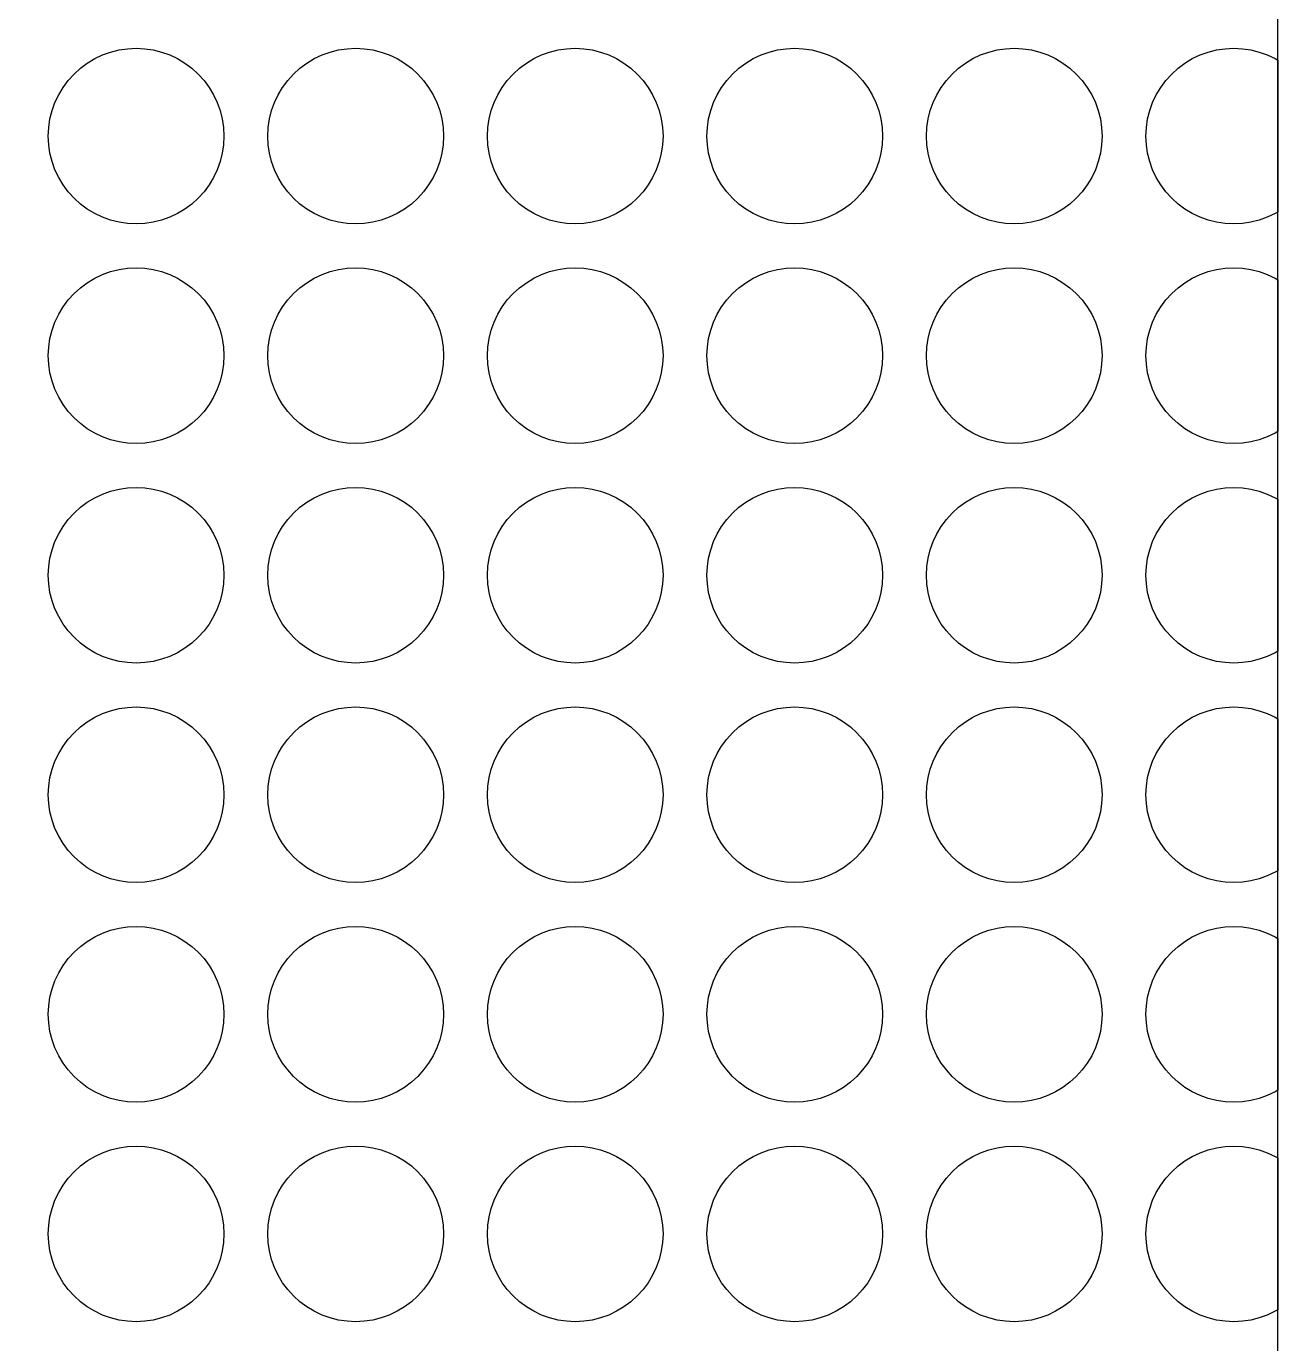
# Model space of a CAD drawing. Header units: millimetres. Extents: x 417.4 to 443.4, y -327.3 to -272.3.
# Drawn here: x 429.14 to 443.39, y -300.58 to -285.58 of the extents above; entities that cross this region are included whole.
import ezdxf

# ---------------------------------------------------------------- set-up
doc = ezdxf.new("R2010")
doc.units = ezdxf.units.MM
doc.layers.add('background', color=7, linetype='Continuous')
doc.layers.add('outline', color=3, linetype='Continuous')

msp = doc.modelspace()

# ---------------------------------------------------------------- linework, layer by layer
at = {"layer": 'background'}
for points in [[(431.387, -286.83), (431.382, -286.928), (431.368, -287.025), (431.344, -287.12), (431.311, -287.213), (431.269, -287.301), (431.218, -287.386), (431.16, -287.464), (431.094, -287.537), (431.021, -287.603), (430.942, -287.662), (430.858, -287.712), (430.769, -287.754), (430.677, -287.787), (430.582, -287.811), (430.485, -287.825), (430.387, -287.83), (430.289, -287.825), (430.192, -287.811), (430.096, -287.787), (430.004, -287.754), (429.915, -287.712), (429.831, -287.662), (429.752, -287.603), (429.68, -287.537), (429.614, -287.464), (429.555, -287.386), (429.505, -287.301), (429.463, -287.213), (429.43, -287.12), (429.406, -287.025), (429.392, -286.928), (429.387, -286.83), (429.392, -286.732), (429.406, -286.635), (429.43, -286.54), (429.463, -286.447), (429.505, -286.359), (429.555, -286.275), (429.614, -286.196), (429.68, -286.123), (429.752, -286.057), (429.831, -285.999), (429.915, -285.948), (430.004, -285.906), (430.096, -285.873), (430.192, -285.849), (430.289, -285.835), (430.387, -285.83), (430.485, -285.835), (430.582, -285.849), (430.677, -285.873), (430.769, -285.906), (430.858, -285.948), (430.942, -285.999), (431.021, -286.057), (431.094, -286.123), (431.16, -286.196), (431.218, -286.275), (431.269, -286.359), (431.311, -286.447), (431.344, -286.54), (431.368, -286.635), (431.382, -286.732)], [(433.887, -286.83), (433.882, -286.928), (433.868, -287.025), (433.844, -287.12), (433.811, -287.213), (433.769, -287.301), (433.718, -287.386), (433.66, -287.464), (433.594, -287.537), (433.521, -287.603), (433.442, -287.662), (433.358, -287.712), (433.269, -287.754), (433.177, -287.787), (433.082, -287.811), (432.985, -287.825), (432.887, -287.83), (432.789, -287.825), (432.692, -287.811), (432.596, -287.787), (432.504, -287.754), (432.415, -287.712), (432.331, -287.662), (432.252, -287.603), (432.18, -287.537), (432.114, -287.464), (432.055, -287.386), (432.005, -287.301), (431.963, -287.213), (431.93, -287.12), (431.906, -287.025), (431.892, -286.928), (431.887, -286.83), (431.892, -286.732), (431.906, -286.635), (431.93, -286.54), (431.963, -286.447), (432.005, -286.359), (432.055, -286.275), (432.114, -286.196), (432.18, -286.123), (432.252, -286.057), (432.331, -285.999), (432.415, -285.948), (432.504, -285.906), (432.596, -285.873), (432.692, -285.849), (432.789, -285.835), (432.887, -285.83), (432.985, -285.835), (433.082, -285.849), (433.177, -285.873), (433.269, -285.906), (433.358, -285.948), (433.442, -285.999), (433.521, -286.057), (433.594, -286.123), (433.66, -286.196), (433.718, -286.275), (433.769, -286.359), (433.811, -286.447), (433.844, -286.54), (433.868, -286.635), (433.882, -286.732)], [(436.387, -286.83), (436.382, -286.928), (436.368, -287.025), (436.344, -287.12), (436.311, -287.213), (436.269, -287.301), (436.218, -287.386), (436.16, -287.464), (436.094, -287.537), (436.021, -287.603), (435.942, -287.662), (435.858, -287.712), (435.769, -287.754), (435.677, -287.787), (435.582, -287.811), (435.485, -287.825), (435.387, -287.83), (435.289, -287.825), (435.192, -287.811), (435.096, -287.787), (435.004, -287.754), (434.915, -287.712), (434.831, -287.662), (434.752, -287.603), (434.68, -287.537), (434.614, -287.464), (434.555, -287.386), (434.505, -287.301), (434.463, -287.213), (434.43, -287.12), (434.406, -287.025), (434.392, -286.928), (434.387, -286.83), (434.392, -286.732), (434.406, -286.635), (434.43, -286.54), (434.463, -286.447), (434.505, -286.359), (434.555, -286.275), (434.614, -286.196), (434.68, -286.123), (434.752, -286.057), (434.831, -285.999), (434.915, -285.948), (435.004, -285.906), (435.096, -285.873), (435.192, -285.849), (435.289, -285.835), (435.387, -285.83), (435.485, -285.835), (435.582, -285.849), (435.677, -285.873), (435.769, -285.906), (435.858, -285.948), (435.942, -285.999), (436.021, -286.057), (436.094, -286.123), (436.16, -286.196), (436.218, -286.275), (436.269, -286.359), (436.311, -286.447), (436.344, -286.54), (436.368, -286.635), (436.382, -286.732)], [(438.887, -286.83), (438.882, -286.928), (438.868, -287.025), (438.844, -287.12), (438.811, -287.213), (438.769, -287.301), (438.718, -287.386), (438.66, -287.464), (438.594, -287.537), (438.521, -287.603), (438.442, -287.662), (438.358, -287.712), (438.269, -287.754), (438.177, -287.787), (438.082, -287.811), (437.985, -287.825), (437.887, -287.83), (437.789, -287.825), (437.692, -287.811), (437.596, -287.787), (437.504, -287.754), (437.415, -287.712), (437.331, -287.662), (437.252, -287.603), (437.18, -287.537), (437.114, -287.464), (437.055, -287.386), (437.005, -287.301), (436.963, -287.213), (436.93, -287.12), (436.906, -287.025), (436.892, -286.928), (436.887, -286.83), (436.892, -286.732), (436.906, -286.635), (436.93, -286.54), (436.963, -286.447), (437.005, -286.359), (437.055, -286.275), (437.114, -286.196), (437.18, -286.123), (437.252, -286.057), (437.331, -285.999), (437.415, -285.948), (437.504, -285.906), (437.596, -285.873), (437.692, -285.849), (437.789, -285.835), (437.887, -285.83), (437.985, -285.835), (438.082, -285.849), (438.177, -285.873), (438.269, -285.906), (438.358, -285.948), (438.442, -285.999), (438.521, -286.057), (438.594, -286.123), (438.66, -286.196), (438.718, -286.275), (438.769, -286.359), (438.811, -286.447), (438.844, -286.54), (438.868, -286.635), (438.882, -286.732)], [(441.387, -286.83), (441.382, -286.928), (441.368, -287.025), (441.344, -287.12), (441.311, -287.213), (441.269, -287.301), (441.218, -287.386), (441.16, -287.464), (441.094, -287.537), (441.021, -287.603), (440.942, -287.662), (440.858, -287.712), (440.769, -287.754), (440.677, -287.787), (440.582, -287.811), (440.485, -287.825), (440.387, -287.83), (440.289, -287.825), (440.192, -287.811), (440.096, -287.787), (440.004, -287.754), (439.915, -287.712), (439.831, -287.662), (439.752, -287.603), (439.68, -287.537), (439.614, -287.464), (439.555, -287.386), (439.505, -287.301), (439.463, -287.213), (439.43, -287.12), (439.406, -287.025), (439.392, -286.928), (439.387, -286.83), (439.392, -286.732), (439.406, -286.635), (439.43, -286.54), (439.463, -286.447), (439.505, -286.359), (439.555, -286.275), (439.614, -286.196), (439.68, -286.123), (439.752, -286.057), (439.831, -285.999), (439.915, -285.948), (440.004, -285.906), (440.096, -285.873), (440.192, -285.849), (440.289, -285.835), (440.387, -285.83), (440.485, -285.835), (440.582, -285.849), (440.677, -285.873), (440.769, -285.906), (440.858, -285.948), (440.942, -285.999), (441.021, -286.057), (441.094, -286.123), (441.16, -286.196), (441.218, -286.275), (441.269, -286.359), (441.311, -286.447), (441.344, -286.54), (441.368, -286.635), (441.382, -286.732)], [(443.387, -287.695), (443.358, -287.712), (443.269, -287.754), (443.177, -287.787), (443.082, -287.811), (442.985, -287.825), (442.887, -287.83), (442.789, -287.825), (442.692, -287.811), (442.596, -287.787), (442.504, -287.754), (442.415, -287.712), (442.331, -287.662), (442.252, -287.603), (442.18, -287.537), (442.114, -287.464), (442.055, -287.386), (442.005, -287.301), (441.963, -287.213), (441.93, -287.12), (441.906, -287.025), (441.892, -286.928), (441.887, -286.83), (441.892, -286.732), (441.906, -286.635), (441.93, -286.54), (441.963, -286.447), (442.005, -286.359), (442.055, -286.275), (442.114, -286.196), (442.18, -286.123), (442.252, -286.057), (442.331, -285.999), (442.415, -285.948), (442.504, -285.906), (442.596, -285.873), (442.692, -285.849), (442.789, -285.835), (442.887, -285.83), (442.985, -285.835), (443.082, -285.849), (443.177, -285.873), (443.269, -285.906), (443.358, -285.948), (443.387, -285.965)], [(431.387, -289.33), (431.382, -289.428), (431.368, -289.525), (431.344, -289.62), (431.311, -289.713), (431.269, -289.801), (431.218, -289.886), (431.16, -289.964), (431.094, -290.037), (431.021, -290.103), (430.942, -290.162), (430.858, -290.212), (430.769, -290.254), (430.677, -290.287), (430.582, -290.311), (430.485, -290.325), (430.387, -290.33), (430.289, -290.325), (430.192, -290.311), (430.096, -290.287), (430.004, -290.254), (429.915, -290.212), (429.831, -290.162), (429.752, -290.103), (429.68, -290.037), (429.614, -289.964), (429.555, -289.886), (429.505, -289.801), (429.463, -289.713), (429.43, -289.62), (429.406, -289.525), (429.392, -289.428), (429.387, -289.33), (429.392, -289.232), (429.406, -289.135), (429.43, -289.04), (429.463, -288.947), (429.505, -288.859), (429.555, -288.775), (429.614, -288.696), (429.68, -288.623), (429.752, -288.557), (429.831, -288.499), (429.915, -288.448), (430.004, -288.406), (430.096, -288.373), (430.192, -288.349), (430.289, -288.335), (430.387, -288.33), (430.485, -288.335), (430.582, -288.349), (430.677, -288.373), (430.769, -288.406), (430.858, -288.448), (430.942, -288.499), (431.021, -288.557), (431.094, -288.623), (431.16, -288.696), (431.218, -288.775), (431.269, -288.859), (431.311, -288.947), (431.344, -289.04), (431.368, -289.135), (431.382, -289.232)], [(433.887, -289.33), (433.882, -289.428), (433.868, -289.525), (433.844, -289.62), (433.811, -289.713), (433.769, -289.801), (433.718, -289.886), (433.66, -289.964), (433.594, -290.037), (433.521, -290.103), (433.442, -290.162), (433.358, -290.212), (433.269, -290.254), (433.177, -290.287), (433.082, -290.311), (432.985, -290.325), (432.887, -290.33), (432.789, -290.325), (432.692, -290.311), (432.596, -290.287), (432.504, -290.254), (432.415, -290.212), (432.331, -290.162), (432.252, -290.103), (432.18, -290.037), (432.114, -289.964), (432.055, -289.886), (432.005, -289.801), (431.963, -289.713), (431.93, -289.62), (431.906, -289.525), (431.892, -289.428), (431.887, -289.33), (431.892, -289.232), (431.906, -289.135), (431.93, -289.04), (431.963, -288.947), (432.005, -288.859), (432.055, -288.775), (432.114, -288.696), (432.18, -288.623), (432.252, -288.557), (432.331, -288.499), (432.415, -288.448), (432.504, -288.406), (432.596, -288.373), (432.692, -288.349), (432.789, -288.335), (432.887, -288.33), (432.985, -288.335), (433.082, -288.349), (433.177, -288.373), (433.269, -288.406), (433.358, -288.448), (433.442, -288.499), (433.521, -288.557), (433.594, -288.623), (433.66, -288.696), (433.718, -288.775), (433.769, -288.859), (433.811, -288.947), (433.844, -289.04), (433.868, -289.135), (433.882, -289.232)], [(436.387, -289.33), (436.382, -289.428), (436.368, -289.525), (436.344, -289.62), (436.311, -289.713), (436.269, -289.801), (436.218, -289.886), (436.16, -289.964), (436.094, -290.037), (436.021, -290.103), (435.942, -290.162), (435.858, -290.212), (435.769, -290.254), (435.677, -290.287), (435.582, -290.311), (435.485, -290.325), (435.387, -290.33), (435.289, -290.325), (435.192, -290.311), (435.096, -290.287), (435.004, -290.254), (434.915, -290.212), (434.831, -290.162), (434.752, -290.103), (434.68, -290.037), (434.614, -289.964), (434.555, -289.886), (434.505, -289.801), (434.463, -289.713), (434.43, -289.62), (434.406, -289.525), (434.392, -289.428), (434.387, -289.33), (434.392, -289.232), (434.406, -289.135), (434.43, -289.04), (434.463, -288.947), (434.505, -288.859), (434.555, -288.775), (434.614, -288.696), (434.68, -288.623), (434.752, -288.557), (434.831, -288.499), (434.915, -288.448), (435.004, -288.406), (435.096, -288.373), (435.192, -288.349), (435.289, -288.335), (435.387, -288.33), (435.485, -288.335), (435.582, -288.349), (435.677, -288.373), (435.769, -288.406), (435.858, -288.448), (435.942, -288.499), (436.021, -288.557), (436.094, -288.623), (436.16, -288.696), (436.218, -288.775), (436.269, -288.859), (436.311, -288.947), (436.344, -289.04), (436.368, -289.135), (436.382, -289.232)], [(438.887, -289.33), (438.882, -289.428), (438.868, -289.525), (438.844, -289.62), (438.811, -289.713), (438.769, -289.801), (438.718, -289.886), (438.66, -289.964), (438.594, -290.037), (438.521, -290.103), (438.442, -290.162), (438.358, -290.212), (438.269, -290.254), (438.177, -290.287), (438.082, -290.311), (437.985, -290.325), (437.887, -290.33), (437.789, -290.325), (437.692, -290.311), (437.596, -290.287), (437.504, -290.254), (437.415, -290.212), (437.331, -290.162), (437.252, -290.103), (437.18, -290.037), (437.114, -289.964), (437.055, -289.886), (437.005, -289.801), (436.963, -289.713), (436.93, -289.62), (436.906, -289.525), (436.892, -289.428), (436.887, -289.33), (436.892, -289.232), (436.906, -289.135), (436.93, -289.04), (436.963, -288.947), (437.005, -288.859), (437.055, -288.775), (437.114, -288.696), (437.18, -288.623), (437.252, -288.557), (437.331, -288.499), (437.415, -288.448), (437.504, -288.406), (437.596, -288.373), (437.692, -288.349), (437.789, -288.335), (437.887, -288.33), (437.985, -288.335), (438.082, -288.349), (438.177, -288.373), (438.269, -288.406), (438.358, -288.448), (438.442, -288.499), (438.521, -288.557), (438.594, -288.623), (438.66, -288.696), (438.718, -288.775), (438.769, -288.859), (438.811, -288.947), (438.844, -289.04), (438.868, -289.135), (438.882, -289.232)], [(441.387, -289.33), (441.382, -289.428), (441.368, -289.525), (441.344, -289.62), (441.311, -289.713), (441.269, -289.801), (441.218, -289.886), (441.16, -289.964), (441.094, -290.037), (441.021, -290.103), (440.942, -290.162), (440.858, -290.212), (440.769, -290.254), (440.677, -290.287), (440.582, -290.311), (440.485, -290.325), (440.387, -290.33), (440.289, -290.325), (440.192, -290.311), (440.096, -290.287), (440.004, -290.254), (439.915, -290.212), (439.831, -290.162), (439.752, -290.103), (439.68, -290.037), (439.614, -289.964), (439.555, -289.886), (439.505, -289.801), (439.463, -289.713), (439.43, -289.62), (439.406, -289.525), (439.392, -289.428), (439.387, -289.33), (439.392, -289.232), (439.406, -289.135), (439.43, -289.04), (439.463, -288.947), (439.505, -288.859), (439.555, -288.775), (439.614, -288.696), (439.68, -288.623), (439.752, -288.557), (439.831, -288.499), (439.915, -288.448), (440.004, -288.406), (440.096, -288.373), (440.192, -288.349), (440.289, -288.335), (440.387, -288.33), (440.485, -288.335), (440.582, -288.349), (440.677, -288.373), (440.769, -288.406), (440.858, -288.448), (440.942, -288.499), (441.021, -288.557), (441.094, -288.623), (441.16, -288.696), (441.218, -288.775), (441.269, -288.859), (441.311, -288.947), (441.344, -289.04), (441.368, -289.135), (441.382, -289.232)], [(443.387, -290.195), (443.358, -290.212), (443.269, -290.254), (443.177, -290.287), (443.082, -290.311), (442.985, -290.325), (442.887, -290.33), (442.789, -290.325), (442.692, -290.311), (442.596, -290.287), (442.504, -290.254), (442.415, -290.212), (442.331, -290.162), (442.252, -290.103), (442.18, -290.037), (442.114, -289.964), (442.055, -289.886), (442.005, -289.801), (441.963, -289.713), (441.93, -289.62), (441.906, -289.525), (441.892, -289.428), (441.887, -289.33), (441.892, -289.232), (441.906, -289.135), (441.93, -289.04), (441.963, -288.947), (442.005, -288.859), (442.055, -288.775), (442.114, -288.696), (442.18, -288.623), (442.252, -288.557), (442.331, -288.499), (442.415, -288.448), (442.504, -288.406), (442.596, -288.373), (442.692, -288.349), (442.789, -288.335), (442.887, -288.33), (442.985, -288.335), (443.082, -288.349), (443.177, -288.373), (443.269, -288.406), (443.358, -288.448), (443.387, -288.465)], [(431.387, -291.83), (431.382, -291.928), (431.368, -292.025), (431.344, -292.12), (431.311, -292.213), (431.269, -292.301), (431.218, -292.386), (431.16, -292.464), (431.094, -292.537), (431.021, -292.603), (430.942, -292.662), (430.858, -292.712), (430.769, -292.754), (430.677, -292.787), (430.582, -292.811), (430.485, -292.825), (430.387, -292.83), (430.289, -292.825), (430.192, -292.811), (430.096, -292.787), (430.004, -292.754), (429.915, -292.712), (429.831, -292.662), (429.752, -292.603), (429.68, -292.537), (429.614, -292.464), (429.555, -292.386), (429.505, -292.301), (429.463, -292.213), (429.43, -292.12), (429.406, -292.025), (429.392, -291.928), (429.387, -291.83), (429.392, -291.732), (429.406, -291.635), (429.43, -291.54), (429.463, -291.447), (429.505, -291.359), (429.555, -291.275), (429.614, -291.196), (429.68, -291.123), (429.752, -291.057), (429.831, -290.999), (429.915, -290.948), (430.004, -290.906), (430.096, -290.873), (430.192, -290.849), (430.289, -290.835), (430.387, -290.83), (430.485, -290.835), (430.582, -290.849), (430.677, -290.873), (430.769, -290.906), (430.858, -290.948), (430.942, -290.999), (431.021, -291.057), (431.094, -291.123), (431.16, -291.196), (431.218, -291.275), (431.269, -291.359), (431.311, -291.447), (431.344, -291.54), (431.368, -291.635), (431.382, -291.732)], [(433.887, -291.83), (433.882, -291.928), (433.868, -292.025), (433.844, -292.12), (433.811, -292.213), (433.769, -292.301), (433.718, -292.386), (433.66, -292.464), (433.594, -292.537), (433.521, -292.603), (433.442, -292.662), (433.358, -292.712), (433.269, -292.754), (433.177, -292.787), (433.082, -292.811), (432.985, -292.825), (432.887, -292.83), (432.789, -292.825), (432.692, -292.811), (432.596, -292.787), (432.504, -292.754), (432.415, -292.712), (432.331, -292.662), (432.252, -292.603), (432.18, -292.537), (432.114, -292.464), (432.055, -292.386), (432.005, -292.301), (431.963, -292.213), (431.93, -292.12), (431.906, -292.025), (431.892, -291.928), (431.887, -291.83), (431.892, -291.732), (431.906, -291.635), (431.93, -291.54), (431.963, -291.447), (432.005, -291.359), (432.055, -291.275), (432.114, -291.196), (432.18, -291.123), (432.252, -291.057), (432.331, -290.999), (432.415, -290.948), (432.504, -290.906), (432.596, -290.873), (432.692, -290.849), (432.789, -290.835), (432.887, -290.83), (432.985, -290.835), (433.082, -290.849), (433.177, -290.873), (433.269, -290.906), (433.358, -290.948), (433.442, -290.999), (433.521, -291.057), (433.594, -291.123), (433.66, -291.196), (433.718, -291.275), (433.769, -291.359), (433.811, -291.447), (433.844, -291.54), (433.868, -291.635), (433.882, -291.732)], [(436.387, -291.83), (436.382, -291.928), (436.368, -292.025), (436.344, -292.12), (436.311, -292.213), (436.269, -292.301), (436.218, -292.386), (436.16, -292.464), (436.094, -292.537), (436.021, -292.603), (435.942, -292.662), (435.858, -292.712), (435.769, -292.754), (435.677, -292.787), (435.582, -292.811), (435.485, -292.825), (435.387, -292.83), (435.289, -292.825), (435.192, -292.811), (435.096, -292.787), (435.004, -292.754), (434.915, -292.712), (434.831, -292.662), (434.752, -292.603), (434.68, -292.537), (434.614, -292.464), (434.555, -292.386), (434.505, -292.301), (434.463, -292.213), (434.43, -292.12), (434.406, -292.025), (434.392, -291.928), (434.387, -291.83), (434.392, -291.732), (434.406, -291.635), (434.43, -291.54), (434.463, -291.447), (434.505, -291.359), (434.555, -291.275), (434.614, -291.196), (434.68, -291.123), (434.752, -291.057), (434.831, -290.999), (434.915, -290.948), (435.004, -290.906), (435.096, -290.873), (435.192, -290.849), (435.289, -290.835), (435.387, -290.83), (435.485, -290.835), (435.582, -290.849), (435.677, -290.873), (435.769, -290.906), (435.858, -290.948), (435.942, -290.999), (436.021, -291.057), (436.094, -291.123), (436.16, -291.196), (436.218, -291.275), (436.269, -291.359), (436.311, -291.447), (436.344, -291.54), (436.368, -291.635), (436.382, -291.732)], [(438.887, -291.83), (438.882, -291.928), (438.868, -292.025), (438.844, -292.12), (438.811, -292.213), (438.769, -292.301), (438.718, -292.386), (438.66, -292.464), (438.594, -292.537), (438.521, -292.603), (438.442, -292.662), (438.358, -292.712), (438.269, -292.754), (438.177, -292.787), (438.082, -292.811), (437.985, -292.825), (437.887, -292.83), (437.789, -292.825), (437.692, -292.811), (437.596, -292.787), (437.504, -292.754), (437.415, -292.712), (437.331, -292.662), (437.252, -292.603), (437.18, -292.537), (437.114, -292.464), (437.055, -292.386), (437.005, -292.301), (436.963, -292.213), (436.93, -292.12), (436.906, -292.025), (436.892, -291.928), (436.887, -291.83), (436.892, -291.732), (436.906, -291.635), (436.93, -291.54), (436.963, -291.447), (437.005, -291.359), (437.055, -291.275), (437.114, -291.196), (437.18, -291.123), (437.252, -291.057), (437.331, -290.999), (437.415, -290.948), (437.504, -290.906), (437.596, -290.873), (437.692, -290.849), (437.789, -290.835), (437.887, -290.83), (437.985, -290.835), (438.082, -290.849), (438.177, -290.873), (438.269, -290.906), (438.358, -290.948), (438.442, -290.999), (438.521, -291.057), (438.594, -291.123), (438.66, -291.196), (438.718, -291.275), (438.769, -291.359), (438.811, -291.447), (438.844, -291.54), (438.868, -291.635), (438.882, -291.732)], [(441.387, -291.83), (441.382, -291.928), (441.368, -292.025), (441.344, -292.12), (441.311, -292.213), (441.269, -292.301), (441.218, -292.386), (441.16, -292.464), (441.094, -292.537), (441.021, -292.603), (440.942, -292.662), (440.858, -292.712), (440.769, -292.754), (440.677, -292.787), (440.582, -292.811), (440.485, -292.825), (440.387, -292.83), (440.289, -292.825), (440.192, -292.811), (440.096, -292.787), (440.004, -292.754), (439.915, -292.712), (439.831, -292.662), (439.752, -292.603), (439.68, -292.537), (439.614, -292.464), (439.555, -292.386), (439.505, -292.301), (439.463, -292.213), (439.43, -292.12), (439.406, -292.025), (439.392, -291.928), (439.387, -291.83), (439.392, -291.732), (439.406, -291.635), (439.43, -291.54), (439.463, -291.447), (439.505, -291.359), (439.555, -291.275), (439.614, -291.196), (439.68, -291.123), (439.752, -291.057), (439.831, -290.999), (439.915, -290.948), (440.004, -290.906), (440.096, -290.873), (440.192, -290.849), (440.289, -290.835), (440.387, -290.83), (440.485, -290.835), (440.582, -290.849), (440.677, -290.873), (440.769, -290.906), (440.858, -290.948), (440.942, -290.999), (441.021, -291.057), (441.094, -291.123), (441.16, -291.196), (441.218, -291.275), (441.269, -291.359), (441.311, -291.447), (441.344, -291.54), (441.368, -291.635), (441.382, -291.732)], [(443.387, -292.695), (443.358, -292.712), (443.269, -292.754), (443.177, -292.787), (443.082, -292.811), (442.985, -292.825), (442.887, -292.83), (442.789, -292.825), (442.692, -292.811), (442.596, -292.787), (442.504, -292.754), (442.415, -292.712), (442.331, -292.662), (442.252, -292.603), (442.18, -292.537), (442.114, -292.464), (442.055, -292.386), (442.005, -292.301), (441.963, -292.213), (441.93, -292.12), (441.906, -292.025), (441.892, -291.928), (441.887, -291.83), (441.892, -291.732), (441.906, -291.635), (441.93, -291.54), (441.963, -291.447), (442.005, -291.359), (442.055, -291.275), (442.114, -291.196), (442.18, -291.123), (442.252, -291.057), (442.331, -290.999), (442.415, -290.948), (442.504, -290.906), (442.596, -290.873), (442.692, -290.849), (442.789, -290.835), (442.887, -290.83), (442.985, -290.835), (443.082, -290.849), (443.177, -290.873), (443.269, -290.906), (443.358, -290.948), (443.387, -290.965)], [(431.387, -294.33), (431.382, -294.428), (431.368, -294.525), (431.344, -294.62), (431.311, -294.713), (431.269, -294.801), (431.218, -294.886), (431.16, -294.964), (431.094, -295.037), (431.021, -295.103), (430.942, -295.162), (430.858, -295.212), (430.769, -295.254), (430.677, -295.287), (430.582, -295.311), (430.485, -295.325), (430.387, -295.33), (430.289, -295.325), (430.192, -295.311), (430.096, -295.287), (430.004, -295.254), (429.915, -295.212), (429.831, -295.162), (429.752, -295.103), (429.68, -295.037), (429.614, -294.964), (429.555, -294.886), (429.505, -294.801), (429.463, -294.713), (429.43, -294.62), (429.406, -294.525), (429.392, -294.428), (429.387, -294.33), (429.392, -294.232), (429.406, -294.135), (429.43, -294.04), (429.463, -293.947), (429.505, -293.859), (429.555, -293.775), (429.614, -293.696), (429.68, -293.623), (429.752, -293.557), (429.831, -293.499), (429.915, -293.448), (430.004, -293.406), (430.096, -293.373), (430.192, -293.349), (430.289, -293.335), (430.387, -293.33), (430.485, -293.335), (430.582, -293.349), (430.677, -293.373), (430.769, -293.406), (430.858, -293.448), (430.942, -293.499), (431.021, -293.557), (431.094, -293.623), (431.16, -293.696), (431.218, -293.775), (431.269, -293.859), (431.311, -293.947), (431.344, -294.04), (431.368, -294.135), (431.382, -294.232)], [(433.887, -294.33), (433.882, -294.428), (433.868, -294.525), (433.844, -294.62), (433.811, -294.713), (433.769, -294.801), (433.718, -294.886), (433.66, -294.964), (433.594, -295.037), (433.521, -295.103), (433.442, -295.162), (433.358, -295.212), (433.269, -295.254), (433.177, -295.287), (433.082, -295.311), (432.985, -295.325), (432.887, -295.33), (432.789, -295.325), (432.692, -295.311), (432.596, -295.287), (432.504, -295.254), (432.415, -295.212), (432.331, -295.162), (432.252, -295.103), (432.18, -295.037), (432.114, -294.964), (432.055, -294.886), (432.005, -294.801), (431.963, -294.713), (431.93, -294.62), (431.906, -294.525), (431.892, -294.428), (431.887, -294.33), (431.892, -294.232), (431.906, -294.135), (431.93, -294.04), (431.963, -293.947), (432.005, -293.859), (432.055, -293.775), (432.114, -293.696), (432.18, -293.623), (432.252, -293.557), (432.331, -293.499), (432.415, -293.448), (432.504, -293.406), (432.596, -293.373), (432.692, -293.349), (432.789, -293.335), (432.887, -293.33), (432.985, -293.335), (433.082, -293.349), (433.177, -293.373), (433.269, -293.406), (433.358, -293.448), (433.442, -293.499), (433.521, -293.557), (433.594, -293.623), (433.66, -293.696), (433.718, -293.775), (433.769, -293.859), (433.811, -293.947), (433.844, -294.04), (433.868, -294.135), (433.882, -294.232)], [(436.387, -294.33), (436.382, -294.428), (436.368, -294.525), (436.344, -294.62), (436.311, -294.713), (436.269, -294.801), (436.218, -294.886), (436.16, -294.964), (436.094, -295.037), (436.021, -295.103), (435.942, -295.162), (435.858, -295.212), (435.769, -295.254), (435.677, -295.287), (435.582, -295.311), (435.485, -295.325), (435.387, -295.33), (435.289, -295.325), (435.192, -295.311), (435.096, -295.287), (435.004, -295.254), (434.915, -295.212), (434.831, -295.162), (434.752, -295.103), (434.68, -295.037), (434.614, -294.964), (434.555, -294.886), (434.505, -294.801), (434.463, -294.713), (434.43, -294.62), (434.406, -294.525), (434.392, -294.428), (434.387, -294.33), (434.392, -294.232), (434.406, -294.135), (434.43, -294.04), (434.463, -293.947), (434.505, -293.859), (434.555, -293.775), (434.614, -293.696), (434.68, -293.623), (434.752, -293.557), (434.831, -293.499), (434.915, -293.448), (435.004, -293.406), (435.096, -293.373), (435.192, -293.349), (435.289, -293.335), (435.387, -293.33), (435.485, -293.335), (435.582, -293.349), (435.677, -293.373), (435.769, -293.406), (435.858, -293.448), (435.942, -293.499), (436.021, -293.557), (436.094, -293.623), (436.16, -293.696), (436.218, -293.775), (436.269, -293.859), (436.311, -293.947), (436.344, -294.04), (436.368, -294.135), (436.382, -294.232)], [(438.887, -294.33), (438.882, -294.428), (438.868, -294.525), (438.844, -294.62), (438.811, -294.713), (438.769, -294.801), (438.718, -294.886), (438.66, -294.964), (438.594, -295.037), (438.521, -295.103), (438.442, -295.162), (438.358, -295.212), (438.269, -295.254), (438.177, -295.287), (438.082, -295.311), (437.985, -295.325), (437.887, -295.33), (437.789, -295.325), (437.692, -295.311), (437.596, -295.287), (437.504, -295.254), (437.415, -295.212), (437.331, -295.162), (437.252, -295.103), (437.18, -295.037), (437.114, -294.964), (437.055, -294.886), (437.005, -294.801), (436.963, -294.713), (436.93, -294.62), (436.906, -294.525), (436.892, -294.428), (436.887, -294.33), (436.892, -294.232), (436.906, -294.135), (436.93, -294.04), (436.963, -293.947), (437.005, -293.859), (437.055, -293.775), (437.114, -293.696), (437.18, -293.623), (437.252, -293.557), (437.331, -293.499), (437.415, -293.448), (437.504, -293.406), (437.596, -293.373), (437.692, -293.349), (437.789, -293.335), (437.887, -293.33), (437.985, -293.335), (438.082, -293.349), (438.177, -293.373), (438.269, -293.406), (438.358, -293.448), (438.442, -293.499), (438.521, -293.557), (438.594, -293.623), (438.66, -293.696), (438.718, -293.775), (438.769, -293.859), (438.811, -293.947), (438.844, -294.04), (438.868, -294.135), (438.882, -294.232)], [(441.387, -294.33), (441.382, -294.428), (441.368, -294.525), (441.344, -294.62), (441.311, -294.713), (441.269, -294.801), (441.218, -294.886), (441.16, -294.964), (441.094, -295.037), (441.021, -295.103), (440.942, -295.162), (440.858, -295.212), (440.769, -295.254), (440.677, -295.287), (440.582, -295.311), (440.485, -295.325), (440.387, -295.33), (440.289, -295.325), (440.192, -295.311), (440.096, -295.287), (440.004, -295.254), (439.915, -295.212), (439.831, -295.162), (439.752, -295.103), (439.68, -295.037), (439.614, -294.964), (439.555, -294.886), (439.505, -294.801), (439.463, -294.713), (439.43, -294.62), (439.406, -294.525), (439.392, -294.428), (439.387, -294.33), (439.392, -294.232), (439.406, -294.135), (439.43, -294.04), (439.463, -293.947), (439.505, -293.859), (439.555, -293.775), (439.614, -293.696), (439.68, -293.623), (439.752, -293.557), (439.831, -293.499), (439.915, -293.448), (440.004, -293.406), (440.096, -293.373), (440.192, -293.349), (440.289, -293.335), (440.387, -293.33), (440.485, -293.335), (440.582, -293.349), (440.677, -293.373), (440.769, -293.406), (440.858, -293.448), (440.942, -293.499), (441.021, -293.557), (441.094, -293.623), (441.16, -293.696), (441.218, -293.775), (441.269, -293.859), (441.311, -293.947), (441.344, -294.04), (441.368, -294.135), (441.382, -294.232)], [(443.387, -295.195), (443.358, -295.212), (443.269, -295.254), (443.177, -295.287), (443.082, -295.311), (442.985, -295.325), (442.887, -295.33), (442.789, -295.325), (442.692, -295.311), (442.596, -295.287), (442.504, -295.254), (442.415, -295.212), (442.331, -295.162), (442.252, -295.103), (442.18, -295.037), (442.114, -294.964), (442.055, -294.886), (442.005, -294.801), (441.963, -294.713), (441.93, -294.62), (441.906, -294.525), (441.892, -294.428), (441.887, -294.33), (441.892, -294.232), (441.906, -294.135), (441.93, -294.04), (441.963, -293.947), (442.005, -293.859), (442.055, -293.775), (442.114, -293.696), (442.18, -293.623), (442.252, -293.557), (442.331, -293.499), (442.415, -293.448), (442.504, -293.406), (442.596, -293.373), (442.692, -293.349), (442.789, -293.335), (442.887, -293.33), (442.985, -293.335), (443.082, -293.349), (443.177, -293.373), (443.269, -293.406), (443.358, -293.448), (443.387, -293.465)], [(431.387, -296.83), (431.382, -296.928), (431.368, -297.025), (431.344, -297.12), (431.311, -297.213), (431.269, -297.301), (431.218, -297.386), (431.16, -297.464), (431.094, -297.537), (431.021, -297.603), (430.942, -297.662), (430.858, -297.712), (430.769, -297.754), (430.677, -297.787), (430.582, -297.811), (430.485, -297.825), (430.387, -297.83), (430.289, -297.825), (430.192, -297.811), (430.096, -297.787), (430.004, -297.754), (429.915, -297.712), (429.831, -297.662), (429.752, -297.603), (429.68, -297.537), (429.614, -297.464), (429.555, -297.386), (429.505, -297.301), (429.463, -297.213), (429.43, -297.12), (429.406, -297.025), (429.392, -296.928), (429.387, -296.83), (429.392, -296.732), (429.406, -296.635), (429.43, -296.54), (429.463, -296.447), (429.505, -296.359), (429.555, -296.275), (429.614, -296.196), (429.68, -296.123), (429.752, -296.057), (429.831, -295.999), (429.915, -295.948), (430.004, -295.906), (430.096, -295.873), (430.192, -295.849), (430.289, -295.835), (430.387, -295.83), (430.485, -295.835), (430.582, -295.849), (430.677, -295.873), (430.769, -295.906), (430.858, -295.948), (430.942, -295.999), (431.021, -296.057), (431.094, -296.123), (431.16, -296.196), (431.218, -296.275), (431.269, -296.359), (431.311, -296.447), (431.344, -296.54), (431.368, -296.635), (431.382, -296.732)], [(433.887, -296.83), (433.882, -296.928), (433.868, -297.025), (433.844, -297.12), (433.811, -297.213), (433.769, -297.301), (433.718, -297.386), (433.66, -297.464), (433.594, -297.537), (433.521, -297.603), (433.442, -297.662), (433.358, -297.712), (433.269, -297.754), (433.177, -297.787), (433.082, -297.811), (432.985, -297.825), (432.887, -297.83), (432.789, -297.825), (432.692, -297.811), (432.596, -297.787), (432.504, -297.754), (432.415, -297.712), (432.331, -297.662), (432.252, -297.603), (432.18, -297.537), (432.114, -297.464), (432.055, -297.386), (432.005, -297.301), (431.963, -297.213), (431.93, -297.12), (431.906, -297.025), (431.892, -296.928), (431.887, -296.83), (431.892, -296.732), (431.906, -296.635), (431.93, -296.54), (431.963, -296.447), (432.005, -296.359), (432.055, -296.275), (432.114, -296.196), (432.18, -296.123), (432.252, -296.057), (432.331, -295.999), (432.415, -295.948), (432.504, -295.906), (432.596, -295.873), (432.692, -295.849), (432.789, -295.835), (432.887, -295.83), (432.985, -295.835), (433.082, -295.849), (433.177, -295.873), (433.269, -295.906), (433.358, -295.948), (433.442, -295.999), (433.521, -296.057), (433.594, -296.123), (433.66, -296.196), (433.718, -296.275), (433.769, -296.359), (433.811, -296.447), (433.844, -296.54), (433.868, -296.635), (433.882, -296.732)], [(436.387, -296.83), (436.382, -296.928), (436.368, -297.025), (436.344, -297.12), (436.311, -297.213), (436.269, -297.301), (436.218, -297.386), (436.16, -297.464), (436.094, -297.537), (436.021, -297.603), (435.942, -297.662), (435.858, -297.712), (435.769, -297.754), (435.677, -297.787), (435.582, -297.811), (435.485, -297.825), (435.387, -297.83), (435.289, -297.825), (435.192, -297.811), (435.096, -297.787), (435.004, -297.754), (434.915, -297.712), (434.831, -297.662), (434.752, -297.603), (434.68, -297.537), (434.614, -297.464), (434.555, -297.386), (434.505, -297.301), (434.463, -297.213), (434.43, -297.12), (434.406, -297.025), (434.392, -296.928), (434.387, -296.83), (434.392, -296.732), (434.406, -296.635), (434.43, -296.54), (434.463, -296.447), (434.505, -296.359), (434.555, -296.275), (434.614, -296.196), (434.68, -296.123), (434.752, -296.057), (434.831, -295.999), (434.915, -295.948), (435.004, -295.906), (435.096, -295.873), (435.192, -295.849), (435.289, -295.835), (435.387, -295.83), (435.485, -295.835), (435.582, -295.849), (435.677, -295.873), (435.769, -295.906), (435.858, -295.948), (435.942, -295.999), (436.021, -296.057), (436.094, -296.123), (436.16, -296.196), (436.218, -296.275), (436.269, -296.359), (436.311, -296.447), (436.344, -296.54), (436.368, -296.635), (436.382, -296.732)], [(438.887, -296.83), (438.882, -296.928), (438.868, -297.025), (438.844, -297.12), (438.811, -297.213), (438.769, -297.301), (438.718, -297.386), (438.66, -297.464), (438.594, -297.537), (438.521, -297.603), (438.442, -297.662), (438.358, -297.712), (438.269, -297.754), (438.177, -297.787), (438.082, -297.811), (437.985, -297.825), (437.887, -297.83), (437.789, -297.825), (437.692, -297.811), (437.596, -297.787), (437.504, -297.754), (437.415, -297.712), (437.331, -297.662), (437.252, -297.603), (437.18, -297.537), (437.114, -297.464), (437.055, -297.386), (437.005, -297.301), (436.963, -297.213), (436.93, -297.12), (436.906, -297.025), (436.892, -296.928), (436.887, -296.83), (436.892, -296.732), (436.906, -296.635), (436.93, -296.54), (436.963, -296.447), (437.005, -296.359), (437.055, -296.275), (437.114, -296.196), (437.18, -296.123), (437.252, -296.057), (437.331, -295.999), (437.415, -295.948), (437.504, -295.906), (437.596, -295.873), (437.692, -295.849), (437.789, -295.835), (437.887, -295.83), (437.985, -295.835), (438.082, -295.849), (438.177, -295.873), (438.269, -295.906), (438.358, -295.948), (438.442, -295.999), (438.521, -296.057), (438.594, -296.123), (438.66, -296.196), (438.718, -296.275), (438.769, -296.359), (438.811, -296.447), (438.844, -296.54), (438.868, -296.635), (438.882, -296.732)], [(441.387, -296.83), (441.382, -296.928), (441.368, -297.025), (441.344, -297.12), (441.311, -297.213), (441.269, -297.301), (441.218, -297.386), (441.16, -297.464), (441.094, -297.537), (441.021, -297.603), (440.942, -297.662), (440.858, -297.712), (440.769, -297.754), (440.677, -297.787), (440.582, -297.811), (440.485, -297.825), (440.387, -297.83), (440.289, -297.825), (440.192, -297.811), (440.096, -297.787), (440.004, -297.754), (439.915, -297.712), (439.831, -297.662), (439.752, -297.603), (439.68, -297.537), (439.614, -297.464), (439.555, -297.386), (439.505, -297.301), (439.463, -297.213), (439.43, -297.12), (439.406, -297.025), (439.392, -296.928), (439.387, -296.83), (439.392, -296.732), (439.406, -296.635), (439.43, -296.54), (439.463, -296.447), (439.505, -296.359), (439.555, -296.275), (439.614, -296.196), (439.68, -296.123), (439.752, -296.057), (439.831, -295.999), (439.915, -295.948), (440.004, -295.906), (440.096, -295.873), (440.192, -295.849), (440.289, -295.835), (440.387, -295.83), (440.485, -295.835), (440.582, -295.849), (440.677, -295.873), (440.769, -295.906), (440.858, -295.948), (440.942, -295.999), (441.021, -296.057), (441.094, -296.123), (441.16, -296.196), (441.218, -296.275), (441.269, -296.359), (441.311, -296.447), (441.344, -296.54), (441.368, -296.635), (441.382, -296.732)], [(443.387, -297.695), (443.358, -297.712), (443.269, -297.754), (443.177, -297.787), (443.082, -297.811), (442.985, -297.825), (442.887, -297.83), (442.789, -297.825), (442.692, -297.811), (442.596, -297.787), (442.504, -297.754), (442.415, -297.712), (442.331, -297.662), (442.252, -297.603), (442.18, -297.537), (442.114, -297.464), (442.055, -297.386), (442.005, -297.301), (441.963, -297.213), (441.93, -297.12), (441.906, -297.025), (441.892, -296.928), (441.887, -296.83), (441.892, -296.732), (441.906, -296.635), (441.93, -296.54), (441.963, -296.447), (442.005, -296.359), (442.055, -296.275), (442.114, -296.196), (442.18, -296.123), (442.252, -296.057), (442.331, -295.999), (442.415, -295.948), (442.504, -295.906), (442.596, -295.873), (442.692, -295.849), (442.789, -295.835), (442.887, -295.83), (442.985, -295.835), (443.082, -295.849), (443.177, -295.873), (443.269, -295.906), (443.358, -295.948), (443.387, -295.965)], [(431.387, -299.33), (431.382, -299.428), (431.368, -299.525), (431.344, -299.62), (431.311, -299.713), (431.269, -299.801), (431.218, -299.886), (431.16, -299.964), (431.094, -300.037), (431.021, -300.103), (430.942, -300.162), (430.858, -300.212), (430.769, -300.254), (430.677, -300.287), (430.582, -300.311), (430.485, -300.325), (430.387, -300.33), (430.289, -300.325), (430.192, -300.311), (430.096, -300.287), (430.004, -300.254), (429.915, -300.212), (429.831, -300.162), (429.752, -300.103), (429.68, -300.037), (429.614, -299.964), (429.555, -299.886), (429.505, -299.801), (429.463, -299.713), (429.43, -299.62), (429.406, -299.525), (429.392, -299.428), (429.387, -299.33), (429.392, -299.232), (429.406, -299.135), (429.43, -299.04), (429.463, -298.947), (429.505, -298.859), (429.555, -298.775), (429.614, -298.696), (429.68, -298.623), (429.752, -298.557), (429.831, -298.499), (429.915, -298.448), (430.004, -298.406), (430.096, -298.373), (430.192, -298.349), (430.289, -298.335), (430.387, -298.33), (430.485, -298.335), (430.582, -298.349), (430.677, -298.373), (430.769, -298.406), (430.858, -298.448), (430.942, -298.499), (431.021, -298.557), (431.094, -298.623), (431.16, -298.696), (431.218, -298.775), (431.269, -298.859), (431.311, -298.947), (431.344, -299.04), (431.368, -299.135), (431.382, -299.232)], [(433.887, -299.33), (433.882, -299.428), (433.868, -299.525), (433.844, -299.62), (433.811, -299.713), (433.769, -299.801), (433.718, -299.886), (433.66, -299.964), (433.594, -300.037), (433.521, -300.103), (433.442, -300.162), (433.358, -300.212), (433.269, -300.254), (433.177, -300.287), (433.082, -300.311), (432.985, -300.325), (432.887, -300.33), (432.789, -300.325), (432.692, -300.311), (432.596, -300.287), (432.504, -300.254), (432.415, -300.212), (432.331, -300.162), (432.252, -300.103), (432.18, -300.037), (432.114, -299.964), (432.055, -299.886), (432.005, -299.801), (431.963, -299.713), (431.93, -299.62), (431.906, -299.525), (431.892, -299.428), (431.887, -299.33), (431.892, -299.232), (431.906, -299.135), (431.93, -299.04), (431.963, -298.947), (432.005, -298.859), (432.055, -298.775), (432.114, -298.696), (432.18, -298.623), (432.252, -298.557), (432.331, -298.499), (432.415, -298.448), (432.504, -298.406), (432.596, -298.373), (432.692, -298.349), (432.789, -298.335), (432.887, -298.33), (432.985, -298.335), (433.082, -298.349), (433.177, -298.373), (433.269, -298.406), (433.358, -298.448), (433.442, -298.499), (433.521, -298.557), (433.594, -298.623), (433.66, -298.696), (433.718, -298.775), (433.769, -298.859), (433.811, -298.947), (433.844, -299.04), (433.868, -299.135), (433.882, -299.232)], [(436.387, -299.33), (436.382, -299.428), (436.368, -299.525), (436.344, -299.62), (436.311, -299.713), (436.269, -299.801), (436.218, -299.886), (436.16, -299.964), (436.094, -300.037), (436.021, -300.103), (435.942, -300.162), (435.858, -300.212), (435.769, -300.254), (435.677, -300.287), (435.582, -300.311), (435.485, -300.325), (435.387, -300.33), (435.289, -300.325), (435.192, -300.311), (435.096, -300.287), (435.004, -300.254), (434.915, -300.212), (434.831, -300.162), (434.752, -300.103), (434.68, -300.037), (434.614, -299.964), (434.555, -299.886), (434.505, -299.801), (434.463, -299.713), (434.43, -299.62), (434.406, -299.525), (434.392, -299.428), (434.387, -299.33), (434.392, -299.232), (434.406, -299.135), (434.43, -299.04), (434.463, -298.947), (434.505, -298.859), (434.555, -298.775), (434.614, -298.696), (434.68, -298.623), (434.752, -298.557), (434.831, -298.499), (434.915, -298.448), (435.004, -298.406), (435.096, -298.373), (435.192, -298.349), (435.289, -298.335), (435.387, -298.33), (435.485, -298.335), (435.582, -298.349), (435.677, -298.373), (435.769, -298.406), (435.858, -298.448), (435.942, -298.499), (436.021, -298.557), (436.094, -298.623), (436.16, -298.696), (436.218, -298.775), (436.269, -298.859), (436.311, -298.947), (436.344, -299.04), (436.368, -299.135), (436.382, -299.232)], [(438.887, -299.33), (438.882, -299.428), (438.868, -299.525), (438.844, -299.62), (438.811, -299.713), (438.769, -299.801), (438.718, -299.886), (438.66, -299.964), (438.594, -300.037), (438.521, -300.103), (438.442, -300.162), (438.358, -300.212), (438.269, -300.254), (438.177, -300.287), (438.082, -300.311), (437.985, -300.325), (437.887, -300.33), (437.789, -300.325), (437.692, -300.311), (437.596, -300.287), (437.504, -300.254), (437.415, -300.212), (437.331, -300.162), (437.252, -300.103), (437.18, -300.037), (437.114, -299.964), (437.055, -299.886), (437.005, -299.801), (436.963, -299.713), (436.93, -299.62), (436.906, -299.525), (436.892, -299.428), (436.887, -299.33), (436.892, -299.232), (436.906, -299.135), (436.93, -299.04), (436.963, -298.947), (437.005, -298.859), (437.055, -298.775), (437.114, -298.696), (437.18, -298.623), (437.252, -298.557), (437.331, -298.499), (437.415, -298.448), (437.504, -298.406), (437.596, -298.373), (437.692, -298.349), (437.789, -298.335), (437.887, -298.33), (437.985, -298.335), (438.082, -298.349), (438.177, -298.373), (438.269, -298.406), (438.358, -298.448), (438.442, -298.499), (438.521, -298.557), (438.594, -298.623), (438.66, -298.696), (438.718, -298.775), (438.769, -298.859), (438.811, -298.947), (438.844, -299.04), (438.868, -299.135), (438.882, -299.232)], [(441.387, -299.33), (441.382, -299.428), (441.368, -299.525), (441.344, -299.62), (441.311, -299.713), (441.269, -299.801), (441.218, -299.886), (441.16, -299.964), (441.094, -300.037), (441.021, -300.103), (440.942, -300.162), (440.858, -300.212), (440.769, -300.254), (440.677, -300.287), (440.582, -300.311), (440.485, -300.325), (440.387, -300.33), (440.289, -300.325), (440.192, -300.311), (440.096, -300.287), (440.004, -300.254), (439.915, -300.212), (439.831, -300.162), (439.752, -300.103), (439.68, -300.037), (439.614, -299.964), (439.555, -299.886), (439.505, -299.801), (439.463, -299.713), (439.43, -299.62), (439.406, -299.525), (439.392, -299.428), (439.387, -299.33), (439.392, -299.232), (439.406, -299.135), (439.43, -299.04), (439.463, -298.947), (439.505, -298.859), (439.555, -298.775), (439.614, -298.696), (439.68, -298.623), (439.752, -298.557), (439.831, -298.499), (439.915, -298.448), (440.004, -298.406), (440.096, -298.373), (440.192, -298.349), (440.289, -298.335), (440.387, -298.33), (440.485, -298.335), (440.582, -298.349), (440.677, -298.373), (440.769, -298.406), (440.858, -298.448), (440.942, -298.499), (441.021, -298.557), (441.094, -298.623), (441.16, -298.696), (441.218, -298.775), (441.269, -298.859), (441.311, -298.947), (441.344, -299.04), (441.368, -299.135), (441.382, -299.232)], [(443.387, -300.195), (443.358, -300.212), (443.269, -300.254), (443.177, -300.287), (443.082, -300.311), (442.985, -300.325), (442.887, -300.33), (442.789, -300.325), (442.692, -300.311), (442.596, -300.287), (442.504, -300.254), (442.415, -300.212), (442.331, -300.162), (442.252, -300.103), (442.18, -300.037), (442.114, -299.964), (442.055, -299.886), (442.005, -299.801), (441.963, -299.713), (441.93, -299.62), (441.906, -299.525), (441.892, -299.428), (441.887, -299.33), (441.892, -299.232), (441.906, -299.135), (441.93, -299.04), (441.963, -298.947), (442.005, -298.859), (442.055, -298.775), (442.114, -298.696), (442.18, -298.623), (442.252, -298.557), (442.331, -298.499), (442.415, -298.448), (442.504, -298.406), (442.596, -298.373), (442.692, -298.349), (442.789, -298.335), (442.887, -298.33), (442.985, -298.335), (443.082, -298.349), (443.177, -298.373), (443.269, -298.406), (443.358, -298.448), (443.387, -298.465)]]:
    msp.add_lwpolyline(points, close=True, dxfattribs=at)
at = {"layer": 'outline'}
msp.add_lwpolyline([(417.387, -327.33), (443.387, -327.33), (443.387, -272.33), (417.387, -272.33), (417.387, -327.33)], close=True, dxfattribs=at)

doc.saveas('drawing.dxf')
